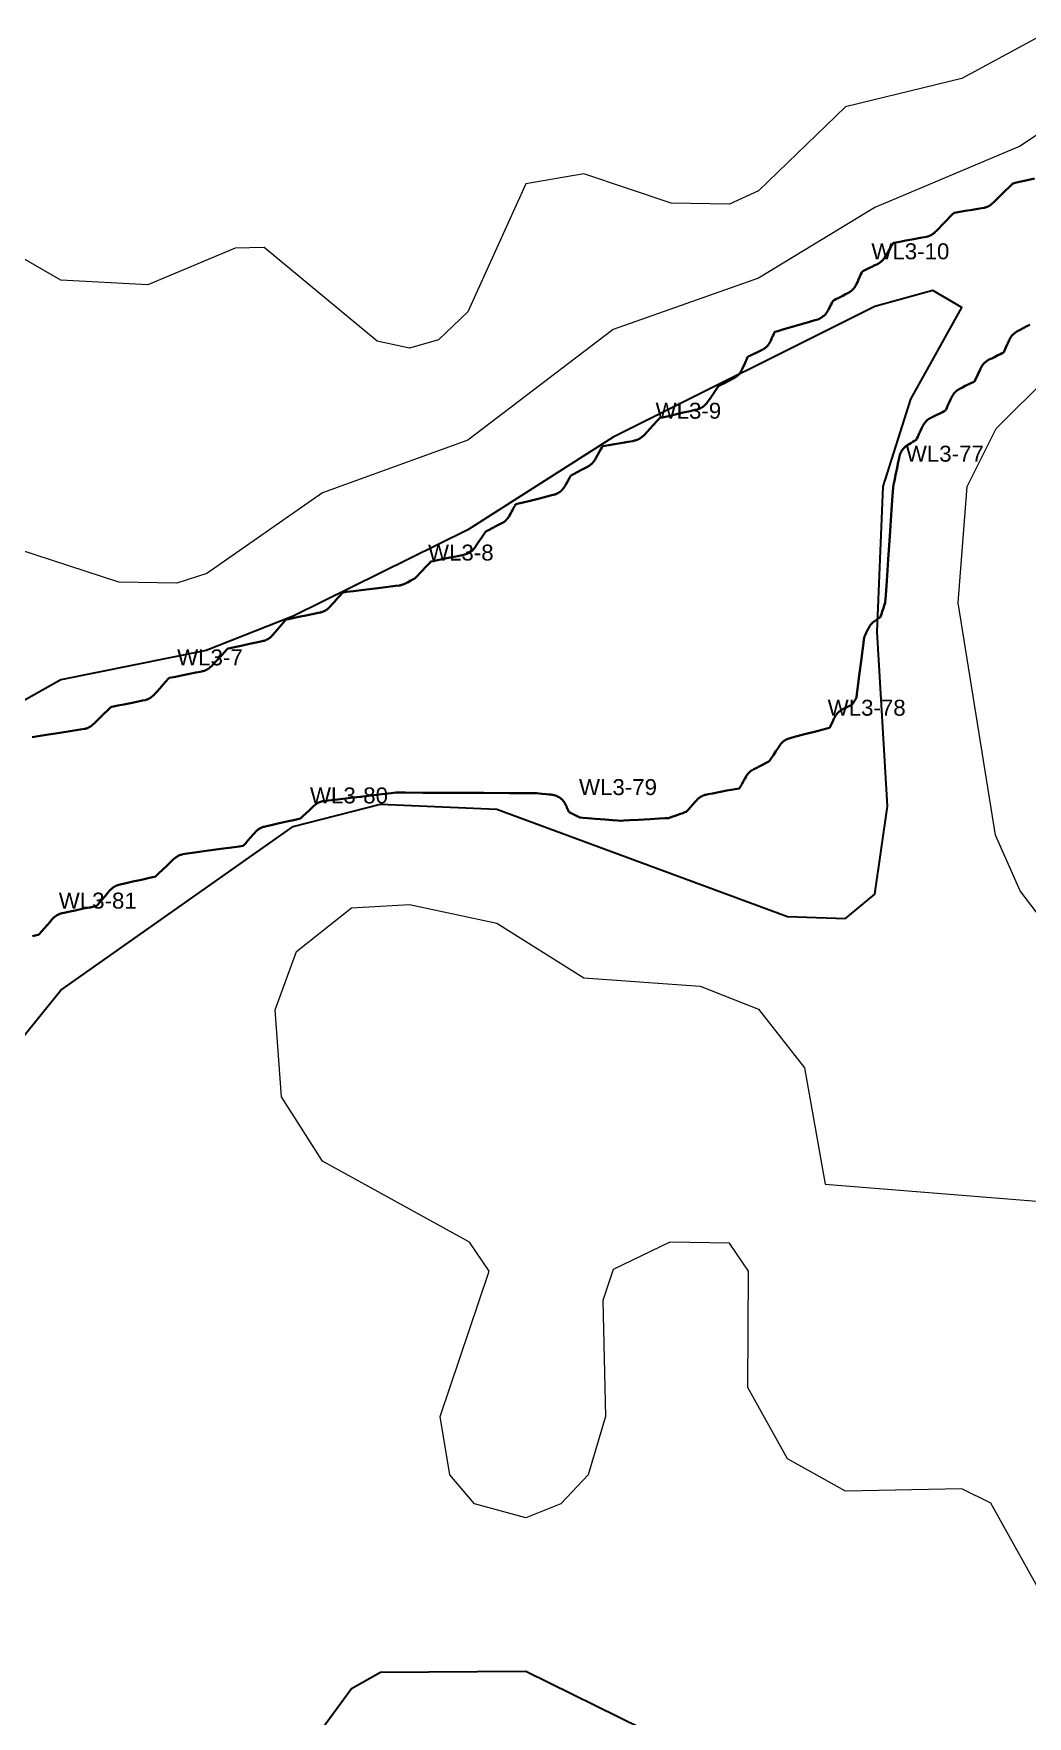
# Model space of a CAD drawing. Extents: x 6810325 to 6812275, y 1878569 to 1880689.
# Drawn here: x 6811064.4 to 6811176.5, y 1879284.6 to 1879474.5 of the extents above; entities that cross this region are included whole.
import ezdxf
from ezdxf.enums import TextEntityAlignment as Align

# ---------------------------------------------------------------- set-up
doc = ezdxf.new("R2010")
doc.units = 21
doc.header["$LTSCALE"] = 10
doc.header["$MEASUREMENT"] = 0
for name, color, linetype, lineweight in [('TOPO-CONTOUR-MAJOR', 34, 'CONTINUOUS', 30), ('TOPO-CONTOUR-MINOR', 36, 'CONTINUOUS', 13), ('WETL-FLAG', 2, 'CONTINUOUS', 13), ('WETL-FLAG-ID', 8, 'CONTINUOUS', 13), ('WETL-WETLAND-SWALE', 82, 'CONTINUOUS', 35)]:
    doc.layers.add(name, color=color, linetype=linetype, lineweight=lineweight)
doc.styles.add('LABEL', font='arial.ttf')

msp = doc.modelspace()

# ---------------------------------------------------------------- linework, layer by layer
at = {"layer": 'TOPO-CONTOUR-MAJOR', "elevation": 195}
for points in [[(6811054.99, 1879351.23), (6811067.44, 1879366.58), (6811093.68, 1879385.03), (6811103.53, 1879387.55), (6811116.65, 1879386.99), (6811149.46, 1879374.86), (6811156.02, 1879374.64), (6811159.3, 1879377.4), (6811160.75, 1879387.32), (6811159.56, 1879407.01), (6811160.25, 1879423.41), (6811163.36, 1879433.26), (6811169.14, 1879443.61), (6811165.86, 1879445.52), (6811159.3, 1879443.72), (6811129.77, 1879428.97), (6811113.37, 1879418.53), (6811093.68, 1879408.79), (6811083.84, 1879404.91), (6811067.44, 1879401.58), (6811044.47, 1879388.69)], [(6811133.05, 1879283.2), (6811119.93, 1879289.66), (6811103.53, 1879289.56), (6811100.25, 1879287.7), (6811089.08, 1879272.49)]]:
    msp.add_lwpolyline(points, dxfattribs=at)
at = {"layer": 'TOPO-CONTOUR-MINOR'}
for points, elevation in [([(6811187.08, 1879479.19), (6811169.14, 1879469.47), (6811156.02, 1879466.24), (6811146.18, 1879456.78), (6811142.9, 1879455.28), (6811136.34, 1879455.4), (6811126.49, 1879458.69), (6811119.93, 1879457.55), (6811113.37, 1879443.13), (6811110.09, 1879439.95), (6811106.81, 1879439), (6811103.15, 1879439.82), (6811090.4, 1879450.38), (6811087.12, 1879450.31), (6811077.28, 1879446.16), (6811067.44, 1879446.68), (6811060.88, 1879450.51), (6811051.03, 1879463.18), (6811047.75, 1879464.55), (6811044.47, 1879463.08), (6811031.35, 1879450.33), (6811028.07, 1879451.47), (6811009.44, 1879469.34), (6811000.45, 1879485.75)], 197), ([(6811196.81, 1879475.91), (6811175.71, 1879461.82), (6811159.3, 1879454.89), (6811146.18, 1879446.93), (6811129.77, 1879441.11), (6811113.37, 1879428.64), (6811096.97, 1879422.7), (6811083.93, 1879413.57), (6811080.56, 1879412.49), (6811074, 1879412.6), (6811060.88, 1879416.9)], 196), ([(6811183.42, 1879367.64), (6811175.71, 1879377.78), (6811172.92, 1879384.04), (6811168.73, 1879410.29), (6811169.72, 1879423.41), (6811173, 1879429.97), (6811178.99, 1879435.89)], 196), ([(6811178.99, 1879296.84), (6811172.42, 1879308.68), (6811169.14, 1879310.27), (6811156.02, 1879310.02), (6811149.46, 1879313.67), (6811145, 1879321.71), (6811145.07, 1879334.83), (6811142.9, 1879338.02), (6811136.19, 1879338.11), (6811129.77, 1879335.02), (6811128.63, 1879331.55), (6811128.93, 1879318.43), (6811126.96, 1879311.86), (6811123.88, 1879308.58), (6811119.93, 1879307.02), (6811114.14, 1879308.58), (6811111.37, 1879311.86), (6811110.28, 1879318.43), (6811115.8, 1879334.83), (6811113.57, 1879338.11), (6811096.97, 1879347.25), (6811092.35, 1879354.52), (6811091.66, 1879364.36), (6811094.06, 1879370.92), (6811100.25, 1879375.86), (6811106.81, 1879376.22), (6811116.65, 1879374.13), (6811126.49, 1879367.95), (6811139.62, 1879367.02), (6811146.18, 1879364.42), (6811151.37, 1879357.8), (6811153.72, 1879344.67), (6811178.99, 1879342.64)], 196)]:
    msp.add_lwpolyline(points, dxfattribs=dict(at, elevation=elevation))
at = {"layer": 'WETL-FLAG'}
for p in [(6811157.72, 1879447.31), (6811133.37, 1879429.32), (6811161.61, 1879424.47), (6811107.69, 1879413.31), (6811079.38, 1879401.48), (6811152.79, 1879395.8), (6811124.73, 1879386.84), (6811094.37, 1879385.9), (6811066.02, 1879374.03)]:
    msp.add_point(p, dxfattribs=at)
at = {"layer": 'WETL-WETLAND-SWALE'}
for points in [[(6811064.23, 1879395.12), (6811065.58, 1879395.33), (6811067.36, 1879395.61), (6811068.72, 1879395.82), (6811069.64, 1879395.97), (6811070.12, 1879396.05), (6811070.17, 1879396.06), (6811070.22, 1879396.07), (6811070.27, 1879396.08), (6811070.32, 1879396.1), (6811070.37, 1879396.11), (6811070.42, 1879396.13), (6811070.47, 1879396.15), (6811070.51, 1879396.17), (6811070.56, 1879396.19), (6811070.61, 1879396.21), (6811070.65, 1879396.23), (6811070.7, 1879396.26), (6811070.74, 1879396.28), (6811070.79, 1879396.31), (6811070.83, 1879396.34), (6811070.87, 1879396.37), (6811070.92, 1879396.4), (6811070.96, 1879396.43), (6811071, 1879396.46), (6811071.04, 1879396.49), (6811071.08, 1879396.53), (6811071.23, 1879396.67), (6811071.49, 1879396.93), (6811071.87, 1879397.3), (6811072.36, 1879397.78), (6811072.73, 1879398.14), (6811072.98, 1879398.38), (6811073.11, 1879398.51), (6811073.12, 1879398.52), (6811073.13, 1879398.52), (6811073.14, 1879398.53), (6811073.15, 1879398.53), (6811073.16, 1879398.53), (6811073.4, 1879398.58), (6811073.87, 1879398.68), (6811074.57, 1879398.82), (6811075.5, 1879399), (6811076.2, 1879399.14), (6811076.69, 1879399.24), (6811076.96, 1879399.3), (6811077, 1879399.31), (6811077.05, 1879399.32), (6811077.09, 1879399.33), (6811077.13, 1879399.35), (6811077.18, 1879399.36), (6811077.22, 1879399.38), (6811077.26, 1879399.4), (6811077.31, 1879399.42), (6811077.35, 1879399.43), (6811077.39, 1879399.45), (6811077.43, 1879399.48), (6811077.47, 1879399.5), (6811077.51, 1879399.52), (6811077.55, 1879399.54), (6811077.59, 1879399.57), (6811077.63, 1879399.6), (6811077.67, 1879399.62), (6811077.7, 1879399.65), (6811077.74, 1879399.68), (6811077.77, 1879399.71), (6811077.81, 1879399.74), (6811077.84, 1879399.77), (6811077.88, 1879399.8), (6811077.91, 1879399.83), (6811077.94, 1879399.86), (6811078.07, 1879400), (6811078.29, 1879400.25), (6811078.61, 1879400.61), (6811079.02, 1879401.07), (6811079.33, 1879401.42), (6811079.54, 1879401.66), (6811079.65, 1879401.78), (6811079.66, 1879401.79), (6811079.67, 1879401.79), (6811079.68, 1879401.8), (6811079.69, 1879401.8), (6811079.7, 1879401.81), (6811079.94, 1879401.85), (6811080.4, 1879401.94), (6811081.08, 1879402.08), (6811081.99, 1879402.26), (6811082.69, 1879402.4), (6811083.17, 1879402.49), (6811083.44, 1879402.55), (6811083.49, 1879402.56), (6811083.54, 1879402.57), (6811083.59, 1879402.59), (6811083.64, 1879402.61), (6811083.68, 1879402.62), (6811083.73, 1879402.64), (6811083.78, 1879402.66), (6811083.83, 1879402.68), (6811083.87, 1879402.71), (6811083.92, 1879402.73), (6811083.97, 1879402.76), (6811084.01, 1879402.78), (6811084.06, 1879402.81), (6811084.1, 1879402.84), (6811084.14, 1879402.87), (6811084.18, 1879402.9), (6811084.22, 1879402.93), (6811084.26, 1879402.97), (6811084.3, 1879403), (6811084.34, 1879403.04), (6811084.38, 1879403.07), (6811084.52, 1879403.22), (6811084.77, 1879403.48), (6811085.12, 1879403.86), (6811085.57, 1879404.34), (6811085.91, 1879404.71), (6811086.14, 1879404.96), (6811086.26, 1879405.09), (6811086.27, 1879405.09), (6811086.28, 1879405.1), (6811086.29, 1879405.11), (6811086.31, 1879405.11), (6811086.32, 1879405.12), (6811086.57, 1879405.17), (6811087.06, 1879405.27), (6811087.79, 1879405.43), (6811088.76, 1879405.64), (6811089.5, 1879405.8), (6811090.01, 1879405.9), (6811090.29, 1879405.97), (6811090.33, 1879405.98), (6811090.38, 1879405.99), (6811090.42, 1879406), (6811090.47, 1879406.02), (6811090.51, 1879406.03), (6811090.55, 1879406.05), (6811090.6, 1879406.07), (6811090.64, 1879406.09), (6811090.68, 1879406.11), (6811090.72, 1879406.13), (6811090.76, 1879406.15), (6811090.8, 1879406.17), (6811090.84, 1879406.2), (6811090.88, 1879406.22), (6811090.92, 1879406.25), (6811090.96, 1879406.27), (6811091, 1879406.3), (6811091.04, 1879406.33), (6811091.07, 1879406.36), (6811091.11, 1879406.39), (6811091.14, 1879406.42), (6811091.18, 1879406.45), (6811091.21, 1879406.48), (6811091.24, 1879406.52), (6811091.27, 1879406.55), (6811091.39, 1879406.68), (6811091.6, 1879406.92), (6811091.89, 1879407.26), (6811092.27, 1879407.7), (6811092.55, 1879408.03), (6811092.75, 1879408.26), (6811092.85, 1879408.37), (6811092.86, 1879408.38), (6811092.86, 1879408.39), (6811092.87, 1879408.39), (6811092.88, 1879408.4), (6811092.9, 1879408.4), (6811093.14, 1879408.45), (6811093.62, 1879408.55), (6811094.33, 1879408.69), (6811095.28, 1879408.89), (6811096, 1879409.03), (6811096.5, 1879409.14), (6811096.77, 1879409.2), (6811096.82, 1879409.21), (6811096.87, 1879409.22), (6811096.92, 1879409.24), (6811096.97, 1879409.26), (6811097.02, 1879409.28), (6811097.07, 1879409.3), (6811097.12, 1879409.32), (6811097.17, 1879409.34), (6811097.22, 1879409.36), (6811097.26, 1879409.39), (6811097.31, 1879409.41), (6811097.35, 1879409.44), (6811097.4, 1879409.47), (6811097.44, 1879409.5), (6811097.49, 1879409.53), (6811097.53, 1879409.56), (6811097.57, 1879409.6), (6811097.61, 1879409.63), (6811097.65, 1879409.67), (6811097.69, 1879409.7), (6811097.73, 1879409.74), (6811097.84, 1879409.87), (6811098.05, 1879410.09), (6811098.33, 1879410.4), (6811098.69, 1879410.81), (6811098.97, 1879411.11), (6811099.15, 1879411.32), (6811099.25, 1879411.42), (6811099.26, 1879411.43), (6811099.27, 1879411.44), (6811099.28, 1879411.45), (6811099.29, 1879411.45), (6811099.3, 1879411.45), (6811099.7, 1879411.5), (6811100.49, 1879411.6), (6811101.66, 1879411.74), (6811103.23, 1879411.93), (6811104.41, 1879412.08), (6811105.21, 1879412.18), (6811105.64, 1879412.23), (6811105.68, 1879412.24), (6811105.72, 1879412.24), (6811105.76, 1879412.25), (6811105.81, 1879412.26), (6811105.85, 1879412.27), (6811105.89, 1879412.29), (6811105.93, 1879412.3), (6811105.97, 1879412.31), (6811106.01, 1879412.33), (6811106.05, 1879412.34), (6811106.1, 1879412.36), (6811106.14, 1879412.38), (6811106.17, 1879412.39), (6811106.26, 1879412.43), (6811106.39, 1879412.5), (6811106.56, 1879412.59), (6811106.78, 1879412.7), (6811106.96, 1879412.79), (6811107.09, 1879412.86), (6811107.17, 1879412.9), (6811107.21, 1879412.92), (6811107.25, 1879412.94), (6811107.28, 1879412.97), (6811107.32, 1879412.99), (6811107.36, 1879413.01), (6811107.39, 1879413.04), (6811107.43, 1879413.07), (6811107.46, 1879413.09), (6811107.49, 1879413.12), (6811107.53, 1879413.15), (6811107.56, 1879413.18), (6811107.59, 1879413.21), (6811107.62, 1879413.24), (6811107.74, 1879413.36), (6811107.94, 1879413.58), (6811108.24, 1879413.89), (6811108.61, 1879414.29), (6811108.9, 1879414.6), (6811109.09, 1879414.8), (6811109.19, 1879414.91), (6811109.2, 1879414.92), (6811109.21, 1879414.93), (6811109.22, 1879414.93), (6811109.24, 1879414.94), (6811109.25, 1879414.94), (6811109.49, 1879414.99), (6811109.95, 1879415.09), (6811110.65, 1879415.23), (6811111.57, 1879415.42), (6811112.27, 1879415.56), (6811112.75, 1879415.67), (6811113.02, 1879415.72), (6811113.06, 1879415.73), (6811113.11, 1879415.75), (6811113.16, 1879415.76), (6811113.2, 1879415.78), (6811113.25, 1879415.79), (6811113.29, 1879415.81), (6811113.34, 1879415.83), (6811113.38, 1879415.85), (6811113.43, 1879415.87), (6811113.47, 1879415.89), (6811113.51, 1879415.91), (6811113.55, 1879415.94), (6811113.59, 1879415.96), (6811113.63, 1879415.99), (6811113.67, 1879416.02), (6811113.71, 1879416.04), (6811113.75, 1879416.07), (6811113.79, 1879416.1), (6811113.83, 1879416.13), (6811113.86, 1879416.16), (6811113.9, 1879416.2), (6811113.94, 1879416.23), (6811113.97, 1879416.26), (6811114, 1879416.3), (6811114.04, 1879416.33), (6811114.07, 1879416.37), (6811114.1, 1879416.41), (6811114.13, 1879416.45), (6811114.16, 1879416.48), (6811114.25, 1879416.62), (6811114.41, 1879416.86), (6811114.64, 1879417.19), (6811114.93, 1879417.62), (6811115.15, 1879417.95), (6811115.3, 1879418.17), (6811115.38, 1879418.29), (6811115.39, 1879418.3), (6811115.4, 1879418.31), (6811115.41, 1879418.32), (6811115.42, 1879418.32), (6811115.43, 1879418.33), (6811115.55, 1879418.39), (6811115.78, 1879418.51), (6811116.12, 1879418.69), (6811116.56, 1879418.92), (6811116.91, 1879419.1), (6811117.16, 1879419.23), (6811117.3, 1879419.31), (6811117.34, 1879419.33), (6811117.38, 1879419.36), (6811117.43, 1879419.38), (6811117.47, 1879419.41), (6811117.51, 1879419.44), (6811117.54, 1879419.47), (6811117.58, 1879419.5), (6811117.62, 1879419.53), (6811117.66, 1879419.57), (6811117.69, 1879419.6), (6811117.73, 1879419.63), (6811117.76, 1879419.67), (6811117.8, 1879419.71), (6811117.83, 1879419.74), (6811117.86, 1879419.78), (6811117.89, 1879419.82), (6811117.92, 1879419.86), (6811117.95, 1879419.9), (6811117.98, 1879419.94), (6811118, 1879419.98), (6811118.03, 1879420.02), (6811118.09, 1879420.13), (6811118.19, 1879420.31), (6811118.33, 1879420.56), (6811118.5, 1879420.87), (6811118.63, 1879421.11), (6811118.72, 1879421.27), (6811118.77, 1879421.36), (6811118.77, 1879421.37), (6811118.78, 1879421.38), (6811118.79, 1879421.39), (6811118.8, 1879421.39), (6811118.81, 1879421.4), (6811119.09, 1879421.47), (6811119.63, 1879421.6), (6811120.42, 1879421.8), (6811121.49, 1879422.07), (6811122.29, 1879422.27), (6811122.85, 1879422.41), (6811123.15, 1879422.49), (6811123.2, 1879422.51), (6811123.25, 1879422.52), (6811123.3, 1879422.54), (6811123.34, 1879422.56), (6811123.39, 1879422.58), (6811123.44, 1879422.6), (6811123.48, 1879422.62), (6811123.53, 1879422.65), (6811123.57, 1879422.67), (6811123.62, 1879422.7), (6811123.66, 1879422.72), (6811123.71, 1879422.75), (6811123.75, 1879422.78), (6811123.79, 1879422.81), (6811123.83, 1879422.84), (6811123.87, 1879422.87), (6811123.91, 1879422.91), (6811123.95, 1879422.94), (6811123.98, 1879422.98), (6811124.02, 1879423.01), (6811124.06, 1879423.05), (6811124.09, 1879423.09), (6811124.12, 1879423.13), (6811124.16, 1879423.17), (6811124.19, 1879423.21), (6811124.22, 1879423.25), (6811124.25, 1879423.29), (6811124.27, 1879423.33), (6811124.3, 1879423.38), (6811124.36, 1879423.48), (6811124.45, 1879423.65), (6811124.58, 1879423.88), (6811124.74, 1879424.16), (6811124.86, 1879424.38), (6811124.94, 1879424.53), (6811124.99, 1879424.61), (6811124.99, 1879424.62), (6811125, 1879424.63), (6811125.01, 1879424.64), (6811125.02, 1879424.65), (6811125.03, 1879424.65), (6811125.15, 1879424.72), (6811125.39, 1879424.84), (6811125.74, 1879425.03), (6811126.21, 1879425.27), (6811126.57, 1879425.46), (6811126.82, 1879425.6), (6811126.97, 1879425.68), (6811127.01, 1879425.7), (6811127.05, 1879425.72), (6811127.08, 1879425.75), (6811127.12, 1879425.78), (6811127.16, 1879425.8), (6811127.2, 1879425.83), (6811127.23, 1879425.86), (6811127.27, 1879425.89), (6811127.3, 1879425.92), (6811127.34, 1879425.95), (6811127.37, 1879425.98), (6811127.41, 1879426.02), (6811127.44, 1879426.05), (6811127.47, 1879426.08), (6811127.5, 1879426.12), (6811127.53, 1879426.16), (6811127.56, 1879426.19), (6811127.59, 1879426.23), (6811127.61, 1879426.27), (6811127.64, 1879426.31), (6811127.66, 1879426.35), (6811127.74, 1879426.47), (6811127.86, 1879426.67), (6811128.03, 1879426.96), (6811128.25, 1879427.34), (6811128.41, 1879427.62), (6811128.52, 1879427.81), (6811128.58, 1879427.91), (6811128.59, 1879427.92), (6811128.6, 1879427.93), (6811128.61, 1879427.94), (6811128.62, 1879427.94), (6811128.63, 1879427.95), (6811128.85, 1879427.99), (6811129.3, 1879428.07), (6811129.95, 1879428.18), (6811130.83, 1879428.34), (6811131.49, 1879428.46), (6811131.95, 1879428.54), (6811132.2, 1879428.59), (6811132.25, 1879428.6), (6811132.29, 1879428.61), (6811132.34, 1879428.63), (6811132.38, 1879428.64), (6811132.43, 1879428.65), (6811132.47, 1879428.67), (6811132.51, 1879428.68), (6811132.56, 1879428.7), (6811132.6, 1879428.72), (6811132.64, 1879428.74), (6811132.68, 1879428.76), (6811132.72, 1879428.78), (6811132.76, 1879428.8), (6811132.8, 1879428.83), (6811132.84, 1879428.85), (6811132.88, 1879428.88), (6811132.92, 1879428.9), (6811132.96, 1879428.93), (6811132.99, 1879428.96), (6811133.03, 1879428.98), (6811133.07, 1879429.01), (6811133.1, 1879429.04), (6811133.14, 1879429.07), (6811133.17, 1879429.11), (6811133.2, 1879429.14), (6811133.34, 1879429.28), (6811133.57, 1879429.54), (6811133.91, 1879429.9), (6811134.35, 1879430.38), (6811134.69, 1879430.74), (6811134.91, 1879430.98), (6811135.03, 1879431.11), (6811135.04, 1879431.12), (6811135.05, 1879431.12), (6811135.06, 1879431.13), (6811135.07, 1879431.13), (6811135.08, 1879431.14), (6811135.35, 1879431.2), (6811135.87, 1879431.32), (6811136.64, 1879431.5), (6811137.68, 1879431.74), (6811138.46, 1879431.92), (6811139, 1879432.05), (6811139.29, 1879432.11), (6811139.34, 1879432.13), (6811139.38, 1879432.14), (6811139.43, 1879432.16), (6811139.47, 1879432.17), (6811139.51, 1879432.19), (6811139.56, 1879432.21), (6811139.6, 1879432.22), (6811139.64, 1879432.24), (6811139.69, 1879432.27), (6811139.73, 1879432.29), (6811139.77, 1879432.31), (6811139.81, 1879432.33), (6811139.85, 1879432.36), (6811139.89, 1879432.38), (6811139.93, 1879432.41), (6811139.96, 1879432.44), (6811140, 1879432.47), (6811140.04, 1879432.5), (6811140.07, 1879432.53), (6811140.11, 1879432.56), (6811140.14, 1879432.59), (6811140.18, 1879432.62), (6811140.21, 1879432.65), (6811140.24, 1879432.69), (6811140.27, 1879432.72), (6811140.3, 1879432.76), (6811140.33, 1879432.79), (6811140.36, 1879432.83), (6811140.39, 1879432.87), (6811140.48, 1879433.01), (6811140.65, 1879433.24), (6811140.88, 1879433.58), (6811141.17, 1879434.02), (6811141.4, 1879434.35), (6811141.55, 1879434.58), (6811141.63, 1879434.69), (6811141.64, 1879434.7), (6811141.64, 1879434.71), (6811141.65, 1879434.72), (6811141.66, 1879434.73), (6811141.67, 1879434.73), (6811141.79, 1879434.79), (6811142.01, 1879434.91), (6811142.34, 1879435.08), (6811142.77, 1879435.3), (6811143.1, 1879435.47), (6811143.33, 1879435.6), (6811143.47, 1879435.67), (6811143.51, 1879435.7), (6811143.55, 1879435.72), (6811143.59, 1879435.75), (6811143.63, 1879435.77), (6811143.67, 1879435.8), (6811143.71, 1879435.83), (6811143.75, 1879435.86), (6811143.78, 1879435.89), (6811143.82, 1879435.92), (6811143.85, 1879435.95), (6811143.89, 1879435.99), (6811143.92, 1879436.02), (6811143.95, 1879436.05), (6811143.99, 1879436.09), (6811144.02, 1879436.12), (6811144.05, 1879436.16), (6811144.08, 1879436.2), (6811144.1, 1879436.24), (6811144.13, 1879436.27), (6811144.16, 1879436.31), (6811144.18, 1879436.35), (6811144.21, 1879436.39), (6811144.23, 1879436.44), (6811144.25, 1879436.48), (6811144.28, 1879436.52), (6811144.33, 1879436.64), (6811144.42, 1879436.84), (6811144.55, 1879437.11), (6811144.71, 1879437.46), (6811144.83, 1879437.72), (6811144.91, 1879437.91), (6811144.96, 1879438), (6811144.96, 1879438.01), (6811144.97, 1879438.02), (6811144.98, 1879438.03), (6811144.98, 1879438.04), (6811145, 1879438.04), (6811145.1, 1879438.1), (6811145.3, 1879438.19), (6811145.6, 1879438.34), (6811146, 1879438.53), (6811146.3, 1879438.69), (6811146.52, 1879438.79), (6811146.65, 1879438.86), (6811146.7, 1879438.88), (6811146.74, 1879438.91), (6811146.78, 1879438.93), (6811146.82, 1879438.96), (6811146.86, 1879438.99), (6811146.9, 1879439.02), (6811146.94, 1879439.05), (6811146.98, 1879439.08), (6811147.02, 1879439.11), (6811147.05, 1879439.14), (6811147.09, 1879439.18), (6811147.12, 1879439.21), (6811147.16, 1879439.24), (6811147.19, 1879439.28), (6811147.22, 1879439.32), (6811147.26, 1879439.35), (6811147.29, 1879439.39), (6811147.32, 1879439.43), (6811147.34, 1879439.47), (6811147.37, 1879439.51), (6811147.4, 1879439.55), (6811147.42, 1879439.6), (6811147.45, 1879439.64), (6811147.47, 1879439.68), (6811147.5, 1879439.72), (6811147.54, 1879439.82), (6811147.61, 1879439.97), (6811147.7, 1879440.17), (6811147.82, 1879440.42), (6811147.91, 1879440.61), (6811147.97, 1879440.75), (6811148, 1879440.82), (6811148.01, 1879440.83), (6811148.01, 1879440.84), (6811148.02, 1879440.84), (6811148.03, 1879440.85), (6811148.04, 1879440.85), (6811148.35, 1879440.94), (6811148.94, 1879441.12), (6811149.84, 1879441.38), (6811151.02, 1879441.73), (6811151.93, 1879441.99), (6811152.54, 1879442.17), (6811152.88, 1879442.27), (6811152.93, 1879442.29), (6811152.97, 1879442.31), (6811153.02, 1879442.33), (6811153.07, 1879442.35), (6811153.11, 1879442.37), (6811153.16, 1879442.39), (6811153.21, 1879442.42), (6811153.25, 1879442.44), (6811153.29, 1879442.47), (6811153.34, 1879442.5), (6811153.38, 1879442.53), (6811153.42, 1879442.56), (6811153.46, 1879442.59), (6811153.5, 1879442.62), (6811153.54, 1879442.65), (6811153.58, 1879442.69), (6811153.62, 1879442.72), (6811153.66, 1879442.76), (6811153.69, 1879442.79), (6811153.73, 1879442.83), (6811153.76, 1879442.87), (6811153.79, 1879442.91), (6811153.83, 1879442.95), (6811153.86, 1879442.99), (6811153.89, 1879443.03), (6811153.91, 1879443.08), (6811153.94, 1879443.12), (6811153.97, 1879443.16), (6811153.99, 1879443.21), (6811154.04, 1879443.31), (6811154.12, 1879443.46), (6811154.22, 1879443.66), (6811154.35, 1879443.92), (6811154.45, 1879444.11), (6811154.52, 1879444.25), (6811154.56, 1879444.32), (6811154.56, 1879444.33), (6811154.57, 1879444.34), (6811154.58, 1879444.35), (6811154.59, 1879444.36), (6811154.6, 1879444.37), (6811154.71, 1879444.43), (6811154.93, 1879444.54), (6811155.26, 1879444.71), (6811155.69, 1879444.94), (6811156.02, 1879445.11), (6811156.26, 1879445.24), (6811156.39, 1879445.31), (6811156.44, 1879445.33), (6811156.48, 1879445.36), (6811156.51, 1879445.38), (6811156.55, 1879445.41), (6811156.59, 1879445.44), (6811156.63, 1879445.47), (6811156.67, 1879445.5), (6811156.7, 1879445.53), (6811156.74, 1879445.56), (6811156.77, 1879445.59), (6811156.81, 1879445.62), (6811156.84, 1879445.66), (6811156.87, 1879445.69), (6811156.9, 1879445.72), (6811156.93, 1879445.76), (6811156.96, 1879445.8), (6811156.99, 1879445.83), (6811157.02, 1879445.87), (6811157.05, 1879445.91), (6811157.08, 1879445.95), (6811157.1, 1879445.99), (6811157.13, 1879446.03), (6811157.15, 1879446.07), (6811157.17, 1879446.11), (6811157.19, 1879446.15), (6811157.25, 1879446.27), (6811157.34, 1879446.47), (6811157.47, 1879446.75), (6811157.63, 1879447.1), (6811157.75, 1879447.37), (6811157.83, 1879447.55), (6811157.88, 1879447.65), (6811157.88, 1879447.66), (6811157.89, 1879447.67), (6811157.9, 1879447.68), (6811157.91, 1879447.68), (6811157.92, 1879447.69), (6811158.03, 1879447.74), (6811158.25, 1879447.85), (6811158.56, 1879448), (6811158.98, 1879448.21), (6811159.31, 1879448.37), (6811159.54, 1879448.48), (6811159.68, 1879448.55), (6811159.72, 1879448.57), (6811159.76, 1879448.6), (6811159.8, 1879448.62), (6811159.84, 1879448.65), (6811159.88, 1879448.68), (6811159.92, 1879448.7), (6811159.96, 1879448.73), (6811160, 1879448.76), (6811160.03, 1879448.79), (6811160.07, 1879448.83), (6811160.11, 1879448.86), (6811160.14, 1879448.89), (6811160.18, 1879448.93), (6811160.21, 1879448.96), (6811160.24, 1879449), (6811160.27, 1879449.04), (6811160.3, 1879449.07), (6811160.33, 1879449.11), (6811160.36, 1879449.15), (6811160.39, 1879449.19), (6811160.42, 1879449.23), (6811160.49, 1879449.36), (6811160.62, 1879449.57), (6811160.8, 1879449.88), (6811161.03, 1879450.27), (6811161.21, 1879450.56), (6811161.33, 1879450.76), (6811161.39, 1879450.87), (6811161.4, 1879450.88), (6811161.4, 1879450.88), (6811161.41, 1879450.89), (6811161.42, 1879450.89), (6811161.43, 1879450.9), (6811161.67, 1879450.94), (6811162.13, 1879451.03), (6811162.82, 1879451.16), (6811163.73, 1879451.33), (6811164.43, 1879451.46), (6811164.91, 1879451.55), (6811165.17, 1879451.6), (6811165.22, 1879451.61), (6811165.27, 1879451.63), (6811165.32, 1879451.64), (6811165.37, 1879451.66), (6811165.42, 1879451.67), (6811165.46, 1879451.69), (6811165.51, 1879451.71), (6811165.56, 1879451.73), (6811165.6, 1879451.75), (6811165.65, 1879451.78), (6811165.69, 1879451.8), (6811165.74, 1879451.83), (6811165.78, 1879451.85), (6811165.82, 1879451.88), (6811165.87, 1879451.91), (6811165.91, 1879451.94), (6811165.95, 1879451.97), (6811165.99, 1879452), (6811166.03, 1879452.03), (6811166.07, 1879452.07), (6811166.1, 1879452.1), (6811166.26, 1879452.26), (6811166.54, 1879452.54), (6811166.93, 1879452.94), (6811167.44, 1879453.47), (6811167.83, 1879453.86), (6811168.09, 1879454.13), (6811168.23, 1879454.27), (6811168.24, 1879454.28), (6811168.25, 1879454.29), (6811168.26, 1879454.29), (6811168.27, 1879454.3), (6811168.29, 1879454.3), (6811168.5, 1879454.33), (6811168.91, 1879454.4), (6811169.52, 1879454.5), (6811170.33, 1879454.64), (6811170.95, 1879454.74), (6811171.38, 1879454.81), (6811171.62, 1879454.85), (6811171.67, 1879454.87), (6811171.72, 1879454.88), (6811171.77, 1879454.89), (6811171.81, 1879454.91), (6811171.86, 1879454.92), (6811171.91, 1879454.94), (6811171.96, 1879454.96), (6811172.01, 1879454.98), (6811172.05, 1879455), (6811172.1, 1879455.02), (6811172.14, 1879455.04), (6811172.19, 1879455.07), (6811172.23, 1879455.09), (6811172.28, 1879455.12), (6811172.32, 1879455.15), (6811172.36, 1879455.17), (6811172.4, 1879455.2), (6811172.44, 1879455.24), (6811172.48, 1879455.27), (6811172.52, 1879455.3), (6811172.56, 1879455.33), (6811172.73, 1879455.5), (6811173.03, 1879455.79), (6811173.46, 1879456.21), (6811174.02, 1879456.76), (6811174.44, 1879457.17), (6811174.72, 1879457.45), (6811174.87, 1879457.6), (6811174.88, 1879457.6), (6811174.89, 1879457.61), (6811174.9, 1879457.62), (6811174.91, 1879457.62), (6811174.92, 1879457.62), (6811175.16, 1879457.68), (6811175.65, 1879457.79), (6811176.37, 1879457.94), (6811177.32, 1879458.16)], [(6811176.81, 1879441.67), (6811176.48, 1879441.5), (6811176.04, 1879441.27), (6811175.71, 1879441.09), (6811175.47, 1879440.96), (6811175.33, 1879440.89), (6811175.29, 1879440.86), (6811175.25, 1879440.84), (6811175.21, 1879440.81), (6811175.17, 1879440.79), (6811175.13, 1879440.76), (6811175.09, 1879440.73), (6811175.06, 1879440.7), (6811175.02, 1879440.67), (6811174.99, 1879440.64), (6811174.95, 1879440.61), (6811174.92, 1879440.57), (6811174.88, 1879440.54), (6811174.85, 1879440.51), (6811174.82, 1879440.47), (6811174.79, 1879440.44), (6811174.76, 1879440.4), (6811174.73, 1879440.36), (6811174.7, 1879440.33), (6811174.68, 1879440.29), (6811174.65, 1879440.25), (6811174.62, 1879440.21), (6811174.6, 1879440.17), (6811174.58, 1879440.13), (6811174.55, 1879440.09), (6811174.53, 1879440.04), (6811174.48, 1879439.92), (6811174.38, 1879439.73), (6811174.26, 1879439.45), (6811174.1, 1879439.1), (6811173.97, 1879438.83), (6811173.89, 1879438.65), (6811173.85, 1879438.55), (6811173.84, 1879438.54), (6811173.83, 1879438.53), (6811173.83, 1879438.52), (6811173.82, 1879438.51), (6811173.81, 1879438.51), (6811173.7, 1879438.46), (6811173.5, 1879438.36), (6811173.2, 1879438.21), (6811172.8, 1879438.02), (6811172.5, 1879437.87), (6811172.28, 1879437.76), (6811172.15, 1879437.7), (6811172.11, 1879437.67), (6811172.06, 1879437.65), (6811172.02, 1879437.62), (6811171.98, 1879437.6), (6811171.94, 1879437.57), (6811171.9, 1879437.54), (6811171.86, 1879437.51), (6811171.83, 1879437.48), (6811171.79, 1879437.45), (6811171.75, 1879437.42), (6811171.72, 1879437.38), (6811171.68, 1879437.35), (6811171.65, 1879437.32), (6811171.61, 1879437.28), (6811171.58, 1879437.24), (6811171.55, 1879437.21), (6811171.52, 1879437.17), (6811171.49, 1879437.13), (6811171.46, 1879437.09), (6811171.43, 1879437.05), (6811171.41, 1879437.01), (6811171.38, 1879436.97), (6811171.36, 1879436.93), (6811171.33, 1879436.89), (6811171.31, 1879436.84), (6811171.25, 1879436.72), (6811171.15, 1879436.51), (6811171.02, 1879436.23), (6811170.85, 1879435.86), (6811170.72, 1879435.58), (6811170.63, 1879435.39), (6811170.58, 1879435.29), (6811170.57, 1879435.28), (6811170.57, 1879435.27), (6811170.56, 1879435.26), (6811170.55, 1879435.25), (6811170.54, 1879435.25), (6811170.43, 1879435.19), (6811170.23, 1879435.09), (6811169.92, 1879434.94), (6811169.52, 1879434.75), (6811169.21, 1879434.59), (6811168.99, 1879434.48), (6811168.86, 1879434.41), (6811168.82, 1879434.39), (6811168.78, 1879434.37), (6811168.74, 1879434.34), (6811168.7, 1879434.32), (6811168.66, 1879434.29), (6811168.62, 1879434.26), (6811168.58, 1879434.23), (6811168.54, 1879434.2), (6811168.5, 1879434.17), (6811168.47, 1879434.14), (6811168.43, 1879434.1), (6811168.4, 1879434.07), (6811168.37, 1879434.04), (6811168.33, 1879434), (6811168.3, 1879433.96), (6811168.27, 1879433.93), (6811168.24, 1879433.89), (6811168.21, 1879433.85), (6811168.18, 1879433.81), (6811168.15, 1879433.77), (6811168.13, 1879433.73), (6811168.1, 1879433.69), (6811168.08, 1879433.65), (6811168.05, 1879433.61), (6811168.03, 1879433.57), (6811167.97, 1879433.44), (6811167.87, 1879433.24), (6811167.74, 1879432.95), (6811167.57, 1879432.58), (6811167.44, 1879432.3), (6811167.35, 1879432.11), (6811167.3, 1879432.01), (6811167.29, 1879432), (6811167.29, 1879431.99), (6811167.28, 1879431.98), (6811167.27, 1879431.97), (6811167.26, 1879431.97), (6811167.15, 1879431.91), (6811166.95, 1879431.81), (6811166.64, 1879431.66), (6811166.24, 1879431.47), (6811165.93, 1879431.31), (6811165.71, 1879431.2), (6811165.58, 1879431.13), (6811165.54, 1879431.11), (6811165.5, 1879431.09), (6811165.46, 1879431.06), (6811165.42, 1879431.03), (6811165.38, 1879431.01), (6811165.34, 1879430.98), (6811165.3, 1879430.95), (6811165.26, 1879430.92), (6811165.22, 1879430.89), (6811165.19, 1879430.86), (6811165.15, 1879430.82), (6811165.12, 1879430.79), (6811165.08, 1879430.76), (6811165.05, 1879430.72), (6811165.02, 1879430.68), (6811164.99, 1879430.65), (6811164.96, 1879430.61), (6811164.93, 1879430.57), (6811164.9, 1879430.53), (6811164.87, 1879430.49), (6811164.85, 1879430.45), (6811164.82, 1879430.41), (6811164.8, 1879430.37), (6811164.77, 1879430.33), (6811164.75, 1879430.28), (6811164.69, 1879430.16), (6811164.59, 1879429.95), (6811164.46, 1879429.67), (6811164.29, 1879429.3), (6811164.15, 1879429.02), (6811164.07, 1879428.83), (6811164.02, 1879428.73), (6811164.01, 1879428.72), (6811164.01, 1879428.71), (6811164, 1879428.7), (6811163.99, 1879428.69), (6811163.98, 1879428.68), (6811163.91, 1879428.64), (6811163.79, 1879428.56), (6811163.6, 1879428.45), (6811163.36, 1879428.31), (6811163.17, 1879428.19), (6811163.03, 1879428.1), (6811162.94, 1879428.04), (6811162.9, 1879428.01), (6811162.86, 1879427.98), (6811162.81, 1879427.95), (6811162.77, 1879427.92), (6811162.74, 1879427.89), (6811162.7, 1879427.85), (6811162.66, 1879427.82), (6811162.62, 1879427.78), (6811162.59, 1879427.75), (6811162.55, 1879427.71), (6811162.52, 1879427.67), (6811162.49, 1879427.63), (6811162.46, 1879427.59), (6811162.43, 1879427.55), (6811162.4, 1879427.51), (6811162.37, 1879427.47), (6811162.34, 1879427.42), (6811162.31, 1879427.38), (6811162.29, 1879427.33), (6811162.27, 1879427.29), (6811162.24, 1879427.24), (6811162.22, 1879427.2), (6811162.2, 1879427.15), (6811162.18, 1879427.1), (6811162.16, 1879427.05), (6811162.15, 1879427.01), (6811162.13, 1879426.96), (6811162.12, 1879426.91), (6811162.11, 1879426.86), (6811162.05, 1879426.61), (6811161.96, 1879426.17), (6811161.82, 1879425.52), (6811161.65, 1879424.68), (6811161.52, 1879424.04), (6811161.43, 1879423.58), (6811161.38, 1879423.32), (6811161.37, 1879423.25), (6811161.31, 1879422.4), (6811161.19, 1879420.77), (6811161.03, 1879418.35), (6811160.82, 1879415.15), (6811160.66, 1879412.75), (6811160.55, 1879411.14), (6811160.49, 1879410.33), (6811160.49, 1879410.32), (6811160.49, 1879410.31), (6811160.49, 1879410.3), (6811160.49, 1879410.29), (6811160.48, 1879410.28), (6811160.45, 1879410.17), (6811160.38, 1879409.97), (6811160.28, 1879409.68), (6811160.15, 1879409.29), (6811160.05, 1879409), (6811159.98, 1879408.8), (6811159.94, 1879408.69), (6811159.94, 1879408.68), (6811159.93, 1879408.67), (6811159.93, 1879408.66), (6811159.92, 1879408.66), (6811159.91, 1879408.65), (6811159.86, 1879408.62), (6811159.78, 1879408.56), (6811159.66, 1879408.48), (6811159.51, 1879408.37), (6811159.38, 1879408.29), (6811159.29, 1879408.22), (6811159.22, 1879408.17), (6811159.18, 1879408.14), (6811159.14, 1879408.11), (6811159.1, 1879408.08), (6811159.07, 1879408.04), (6811159.03, 1879408.01), (6811159, 1879407.97), (6811158.96, 1879407.94), (6811158.93, 1879407.9), (6811158.9, 1879407.87), (6811158.86, 1879407.83), (6811158.83, 1879407.79), (6811158.8, 1879407.75), (6811158.78, 1879407.71), (6811158.75, 1879407.67), (6811158.72, 1879407.63), (6811158.7, 1879407.59), (6811158.67, 1879407.54), (6811158.63, 1879407.47), (6811158.57, 1879407.36), (6811158.5, 1879407.21), (6811158.41, 1879407.04), (6811158.34, 1879406.9), (6811158.28, 1879406.79), (6811158.25, 1879406.71), (6811158.23, 1879406.68), (6811158.21, 1879406.64), (6811158.19, 1879406.6), (6811158.18, 1879406.55), (6811158.16, 1879406.51), (6811158.15, 1879406.47), (6811158.14, 1879406.43), (6811158.13, 1879406.39), (6811158.11, 1879406.35), (6811158.1, 1879406.31), (6811158.1, 1879406.26), (6811158.09, 1879406.22), (6811158.08, 1879406.18), (6811158.02, 1879405.74), (6811157.92, 1879404.91), (6811157.76, 1879403.68), (6811157.55, 1879402.06), (6811157.4, 1879400.84), (6811157.3, 1879400.02), (6811157.24, 1879399.61), (6811157.24, 1879399.6), (6811157.24, 1879399.58), (6811157.23, 1879399.57), (6811157.23, 1879399.56), (6811157.22, 1879399.55), (6811157.19, 1879399.49), (6811157.13, 1879399.4), (6811157.05, 1879399.27), (6811156.94, 1879399.1), (6811156.85, 1879398.96), (6811156.79, 1879398.87), (6811156.76, 1879398.82), (6811156.75, 1879398.81), (6811156.74, 1879398.8), (6811156.73, 1879398.79), (6811156.72, 1879398.78), (6811156.71, 1879398.78), (6811156.64, 1879398.74), (6811156.5, 1879398.67), (6811156.31, 1879398.57), (6811156.05, 1879398.44), (6811155.85, 1879398.34), (6811155.7, 1879398.26), (6811155.6, 1879398.21), (6811155.56, 1879398.19), (6811155.52, 1879398.16), (6811155.48, 1879398.14), (6811155.44, 1879398.11), (6811155.4, 1879398.08), (6811155.36, 1879398.06), (6811155.32, 1879398.03), (6811155.29, 1879398), (6811155.25, 1879397.97), (6811155.22, 1879397.93), (6811155.18, 1879397.9), (6811155.15, 1879397.87), (6811155.11, 1879397.84), (6811155.08, 1879397.8), (6811155.05, 1879397.77), (6811155.02, 1879397.73), (6811154.99, 1879397.69), (6811154.96, 1879397.65), (6811154.93, 1879397.62), (6811154.91, 1879397.58), (6811154.88, 1879397.54), (6811154.86, 1879397.5), (6811154.83, 1879397.46), (6811154.81, 1879397.42), (6811154.79, 1879397.37), (6811154.74, 1879397.27), (6811154.66, 1879397.12), (6811154.56, 1879396.9), (6811154.43, 1879396.63), (6811154.33, 1879396.42), (6811154.27, 1879396.28), (6811154.23, 1879396.2), (6811154.22, 1879396.19), (6811154.22, 1879396.18), (6811154.21, 1879396.17), (6811154.2, 1879396.17), (6811154.19, 1879396.16), (6811153.9, 1879396.09), (6811153.34, 1879395.94), (6811152.5, 1879395.72), (6811151.39, 1879395.44), (6811150.55, 1879395.21), (6811149.97, 1879395.06), (6811149.66, 1879394.98), (6811149.62, 1879394.97), (6811149.57, 1879394.95), (6811149.53, 1879394.94), (6811149.49, 1879394.92), (6811149.44, 1879394.9), (6811149.4, 1879394.88), (6811149.36, 1879394.86), (6811149.32, 1879394.84), (6811149.28, 1879394.82), (6811149.24, 1879394.8), (6811149.2, 1879394.78), (6811149.16, 1879394.75), (6811149.12, 1879394.73), (6811149.08, 1879394.7), (6811149.05, 1879394.67), (6811149.01, 1879394.65), (6811148.97, 1879394.62), (6811148.94, 1879394.59), (6811148.9, 1879394.56), (6811148.87, 1879394.53), (6811148.84, 1879394.5), (6811148.8, 1879394.46), (6811148.77, 1879394.43), (6811148.74, 1879394.4), (6811148.71, 1879394.36), (6811148.68, 1879394.33), (6811148.65, 1879394.29), (6811148.62, 1879394.25), (6811148.6, 1879394.22), (6811148.51, 1879394.08), (6811148.35, 1879393.85), (6811148.14, 1879393.52), (6811147.86, 1879393.1), (6811147.65, 1879392.77), (6811147.51, 1879392.56), (6811147.43, 1879392.44), (6811147.42, 1879392.43), (6811147.42, 1879392.42), (6811147.41, 1879392.41), (6811147.4, 1879392.41), (6811147.39, 1879392.4), (6811147.27, 1879392.34), (6811147.04, 1879392.22), (6811146.7, 1879392.04), (6811146.26, 1879391.81), (6811145.91, 1879391.63), (6811145.67, 1879391.51), (6811145.53, 1879391.43), (6811145.49, 1879391.4), (6811145.44, 1879391.38), (6811145.4, 1879391.35), (6811145.36, 1879391.32), (6811145.32, 1879391.3), (6811145.28, 1879391.27), (6811145.24, 1879391.23), (6811145.21, 1879391.2), (6811145.17, 1879391.17), (6811145.13, 1879391.14), (6811145.1, 1879391.1), (6811145.06, 1879391.07), (6811145.03, 1879391.03), (6811145, 1879390.99), (6811144.97, 1879390.96), (6811144.94, 1879390.92), (6811144.91, 1879390.88), (6811144.88, 1879390.84), (6811144.85, 1879390.8), (6811144.82, 1879390.76), (6811144.8, 1879390.71), (6811144.74, 1879390.6), (6811144.64, 1879390.43), (6811144.5, 1879390.18), (6811144.33, 1879389.86), (6811144.2, 1879389.62), (6811144.11, 1879389.46), (6811144.06, 1879389.37), (6811144.05, 1879389.36), (6811144.05, 1879389.36), (6811144.04, 1879389.35), (6811144.03, 1879389.34), (6811144.01, 1879389.34), (6811143.78, 1879389.3), (6811143.31, 1879389.21), (6811142.62, 1879389.08), (6811141.7, 1879388.9), (6811141, 1879388.77), (6811140.52, 1879388.68), (6811140.26, 1879388.62), (6811140.21, 1879388.61), (6811140.16, 1879388.6), (6811140.12, 1879388.59), (6811140.07, 1879388.57), (6811140.03, 1879388.56), (6811139.99, 1879388.54), (6811139.94, 1879388.52), (6811139.9, 1879388.51), (6811139.86, 1879388.49), (6811139.81, 1879388.47), (6811139.77, 1879388.44), (6811139.73, 1879388.42), (6811139.69, 1879388.4), (6811139.65, 1879388.37), (6811139.61, 1879388.35), (6811139.57, 1879388.32), (6811139.53, 1879388.3), (6811139.49, 1879388.27), (6811139.45, 1879388.24), (6811139.42, 1879388.21), (6811139.38, 1879388.18), (6811139.35, 1879388.15), (6811139.31, 1879388.11), (6811139.28, 1879388.08), (6811139.25, 1879388.05), (6811139.15, 1879387.94), (6811139, 1879387.77), (6811138.78, 1879387.52), (6811138.5, 1879387.21), (6811138.29, 1879386.97), (6811138.15, 1879386.81), (6811138.07, 1879386.72), (6811138.07, 1879386.71), (6811138.06, 1879386.71), (6811138.05, 1879386.7), (6811138.03, 1879386.69), (6811138.02, 1879386.69), (6811137.89, 1879386.64), (6811137.64, 1879386.55), (6811137.27, 1879386.42), (6811136.78, 1879386.25), (6811136.41, 1879386.12), (6811136.16, 1879386.03), (6811136.03, 1879385.99), (6811136.02, 1879385.98), (6811136.01, 1879385.98), (6811136, 1879385.98), (6811135.99, 1879385.98), (6811135.98, 1879385.97), (6811135.64, 1879385.96), (6811134.97, 1879385.92), (6811133.97, 1879385.87), (6811132.65, 1879385.8), (6811131.64, 1879385.74), (6811130.97, 1879385.71), (6811130.61, 1879385.69), (6811130.58, 1879385.69), (6811130.28, 1879385.71), (6811129.71, 1879385.76), (6811128.87, 1879385.82), (6811127.77, 1879385.91), (6811126.94, 1879385.97), (6811126.38, 1879386.02), (6811126.09, 1879386.04), (6811126.08, 1879386.04), (6811126.07, 1879386.04), (6811126.06, 1879386.05), (6811126.05, 1879386.05), (6811126.04, 1879386.05), (6811125.96, 1879386.09), (6811125.8, 1879386.17), (6811125.58, 1879386.28), (6811125.28, 1879386.43), (6811125.06, 1879386.55), (6811124.91, 1879386.62), (6811124.83, 1879386.66), (6811124.82, 1879386.67), (6811124.81, 1879386.68), (6811124.8, 1879386.69), (6811124.79, 1879386.69), (6811124.79, 1879386.71), (6811124.76, 1879386.76), (6811124.72, 1879386.86), (6811124.65, 1879387), (6811124.57, 1879387.18), (6811124.5, 1879387.33), (6811124.45, 1879387.45), (6811124.41, 1879387.52), (6811124.39, 1879387.57), (6811124.37, 1879387.61), (6811124.34, 1879387.65), (6811124.32, 1879387.69), (6811124.29, 1879387.73), (6811124.27, 1879387.77), (6811124.24, 1879387.81), (6811124.21, 1879387.85), (6811124.18, 1879387.89), (6811124.15, 1879387.92), (6811124.12, 1879387.96), (6811124.09, 1879387.99), (6811124.05, 1879388.03), (6811124.02, 1879388.06), (6811123.99, 1879388.1), (6811123.95, 1879388.13), (6811123.91, 1879388.16), (6811123.88, 1879388.19), (6811123.84, 1879388.22), (6811123.8, 1879388.25), (6811123.76, 1879388.28), (6811123.72, 1879388.3), (6811123.68, 1879388.33), (6811123.64, 1879388.35), (6811123.6, 1879388.38), (6811123.56, 1879388.4), (6811123.52, 1879388.42), (6811123.47, 1879388.44), (6811123.43, 1879388.46), (6811123.39, 1879388.48), (6811123.34, 1879388.5), (6811123.3, 1879388.52), (6811123.25, 1879388.53), (6811123.21, 1879388.55), (6811123.16, 1879388.56), (6811123.12, 1879388.57), (6811123.07, 1879388.58), (6811123.02, 1879388.59), (6811122.98, 1879388.6), (6811122.93, 1879388.61), (6811122.88, 1879388.62), (6811122.74, 1879388.63), (6811122.51, 1879388.65), (6811122.19, 1879388.69), (6811121.78, 1879388.73), (6811121.45, 1879388.76), (6811121.22, 1879388.78), (6811121.09, 1879388.79), (6811121.04, 1879388.79), (6811120.03, 1879388.8), (6811118.07, 1879388.81), (6811115.14, 1879388.82), (6811111.25, 1879388.84), (6811108.32, 1879388.85), (6811106.34, 1879388.86), (6811105.32, 1879388.86), (6811105.26, 1879388.86), (6811104.72, 1879388.79), (6811103.69, 1879388.68), (6811102.18, 1879388.5), (6811100.18, 1879388.27), (6811098.67, 1879388.09), (6811097.65, 1879387.97), (6811097.12, 1879387.91), (6811097.07, 1879387.9), (6811097.03, 1879387.89), (6811096.98, 1879387.88), (6811096.94, 1879387.87), (6811096.89, 1879387.86), (6811096.85, 1879387.85), (6811096.81, 1879387.83), (6811096.76, 1879387.82), (6811096.72, 1879387.8), (6811096.68, 1879387.79), (6811096.64, 1879387.77), (6811096.59, 1879387.75), (6811096.55, 1879387.73), (6811096.51, 1879387.71), (6811096.47, 1879387.69), (6811096.43, 1879387.67), (6811096.39, 1879387.65), (6811096.35, 1879387.62), (6811096.31, 1879387.6), (6811096.28, 1879387.57), (6811096.24, 1879387.55), (6811096.2, 1879387.52), (6811096.17, 1879387.49), (6811096.13, 1879387.46), (6811096.1, 1879387.43), (6811095.98, 1879387.32), (6811095.77, 1879387.13), (6811095.48, 1879386.85), (6811095.1, 1879386.5), (6811094.82, 1879386.23), (6811094.63, 1879386.05), (6811094.52, 1879385.95), (6811094.51, 1879385.94), (6811094.5, 1879385.94), (6811094.49, 1879385.93), (6811094.48, 1879385.92), (6811094.47, 1879385.92), (6811094.21, 1879385.86), (6811093.71, 1879385.75), (6811092.96, 1879385.59), (6811091.96, 1879385.36), (6811091.2, 1879385.2), (6811090.68, 1879385.08), (6811090.39, 1879385.01), (6811090.34, 1879385), (6811090.29, 1879384.98), (6811090.24, 1879384.97), (6811090.19, 1879384.95), (6811090.14, 1879384.93), (6811090.09, 1879384.91), (6811090.05, 1879384.89), (6811090, 1879384.86), (6811089.95, 1879384.84), (6811089.9, 1879384.81), (6811089.86, 1879384.79), (6811089.82, 1879384.76), (6811089.77, 1879384.73), (6811089.73, 1879384.7), (6811089.69, 1879384.67), (6811089.64, 1879384.63), (6811089.6, 1879384.6), (6811089.56, 1879384.57), (6811089.53, 1879384.53), (6811089.49, 1879384.49), (6811089.45, 1879384.46), (6811089.34, 1879384.33), (6811089.16, 1879384.13), (6811088.9, 1879383.83), (6811088.57, 1879383.46), (6811088.32, 1879383.17), (6811088.15, 1879382.98), (6811088.06, 1879382.88), (6811088.05, 1879382.87), (6811088.04, 1879382.86), (6811088.03, 1879382.85), (6811088.02, 1879382.85), (6811088.01, 1879382.85), (6811087.59, 1879382.79), (6811086.75, 1879382.67), (6811085.5, 1879382.5), (6811083.84, 1879382.27), (6811082.58, 1879382.1), (6811081.73, 1879381.98), (6811081.27, 1879381.91), (6811081.22, 1879381.9), (6811081.17, 1879381.89), (6811081.12, 1879381.88), (6811081.07, 1879381.86), (6811081.02, 1879381.85), (6811080.97, 1879381.83), (6811080.93, 1879381.82), (6811080.88, 1879381.8), (6811080.83, 1879381.78), (6811080.78, 1879381.76), (6811080.74, 1879381.73), (6811080.69, 1879381.71), (6811080.65, 1879381.69), (6811080.6, 1879381.66), (6811080.56, 1879381.63), (6811080.51, 1879381.61), (6811080.47, 1879381.58), (6811080.43, 1879381.55), (6811080.39, 1879381.51), (6811080.35, 1879381.48), (6811080.31, 1879381.45), (6811080.15, 1879381.3), (6811079.86, 1879381.03), (6811079.46, 1879380.65), (6811078.93, 1879380.15), (6811078.53, 1879379.78), (6811078.26, 1879379.52), (6811078.12, 1879379.39), (6811078.11, 1879379.38), (6811078.1, 1879379.37), (6811078.09, 1879379.37), (6811078.08, 1879379.36), (6811078.06, 1879379.36), (6811077.81, 1879379.3), (6811077.3, 1879379.19), (6811076.56, 1879379.02), (6811075.57, 1879378.81), (6811074.81, 1879378.64), (6811074.29, 1879378.52), (6811074.01, 1879378.46), (6811073.97, 1879378.45), (6811073.92, 1879378.43), (6811073.88, 1879378.42), (6811073.84, 1879378.4), (6811073.79, 1879378.39), (6811073.75, 1879378.37), (6811073.71, 1879378.35), (6811073.66, 1879378.33), (6811073.62, 1879378.31), (6811073.58, 1879378.29), (6811073.54, 1879378.27), (6811073.5, 1879378.25), (6811073.46, 1879378.22), (6811073.42, 1879378.2), (6811073.38, 1879378.17), (6811073.35, 1879378.15), (6811073.31, 1879378.12), (6811073.27, 1879378.09), (6811073.24, 1879378.06), (6811073.2, 1879378.03), (6811073.17, 1879378), (6811073.13, 1879377.97), (6811073.1, 1879377.94), (6811073.07, 1879377.9), (6811073.04, 1879377.87), (6811072.92, 1879377.74), (6811072.72, 1879377.51), (6811072.44, 1879377.18), (6811072.08, 1879376.75), (6811071.8, 1879376.43), (6811071.62, 1879376.21), (6811071.52, 1879376.1), (6811071.51, 1879376.09), (6811071.5, 1879376.08), (6811071.49, 1879376.07), (6811071.48, 1879376.07), (6811071.47, 1879376.07), (6811071.23, 1879376.01), (6811070.74, 1879375.91), (6811070.02, 1879375.76), (6811069.06, 1879375.56), (6811068.33, 1879375.41), (6811067.83, 1879375.3), (6811067.56, 1879375.24), (6811067.51, 1879375.23), (6811067.47, 1879375.22), (6811067.42, 1879375.2), (6811067.38, 1879375.19), (6811067.33, 1879375.17), (6811067.29, 1879375.16), (6811067.25, 1879375.14), (6811067.2, 1879375.12), (6811067.16, 1879375.1), (6811067.12, 1879375.08), (6811067.08, 1879375.06), (6811067.04, 1879375.03), (6811067, 1879375.01), (6811066.96, 1879374.99), (6811066.92, 1879374.96), (6811066.88, 1879374.93), (6811066.84, 1879374.91), (6811066.8, 1879374.88), (6811066.77, 1879374.85), (6811066.73, 1879374.82), (6811066.7, 1879374.79), (6811066.66, 1879374.76), (6811066.63, 1879374.72), (6811066.6, 1879374.69), (6811066.56, 1879374.66), (6811066.45, 1879374.52), (6811066.24, 1879374.29), (6811065.95, 1879373.95), (6811065.57, 1879373.51), (6811065.29, 1879373.18), (6811065.09, 1879372.95), (6811064.99, 1879372.84), (6811064.99, 1879372.83), (6811064.98, 1879372.82), (6811064.97, 1879372.81), (6811064.96, 1879372.81), (6811064.94, 1879372.81), (6811064.71, 1879372.76), (6811064.25, 1879372.67)]]:
    msp.add_lwpolyline(points, dxfattribs=at)

# ---------------------------------------------------------------- texts
at = {"layer": 'WETL-FLAG-ID', "style": 'LABEL'}
for s, p in [('WL3-10', (6811158.92, 1879448.51)), ('WL3-9', (6811134.57, 1879430.52)), ('WL3-77', (6811162.81, 1879425.67)), ('WL3-8', (6811108.89, 1879414.51)), ('WL3-7', (6811080.58, 1879402.68)), ('WL3-78', (6811153.99, 1879397)), ('WL3-79', (6811125.93, 1879388.04)), ('WL3-80', (6811095.57, 1879387.1)), ('WL3-81', (6811067.22, 1879375.23))]:
    msp.add_text(s, height=1.8, dxfattribs=at).set_placement(p, align=Align.BOTTOM_LEFT)

doc.saveas('drawing.dxf')
